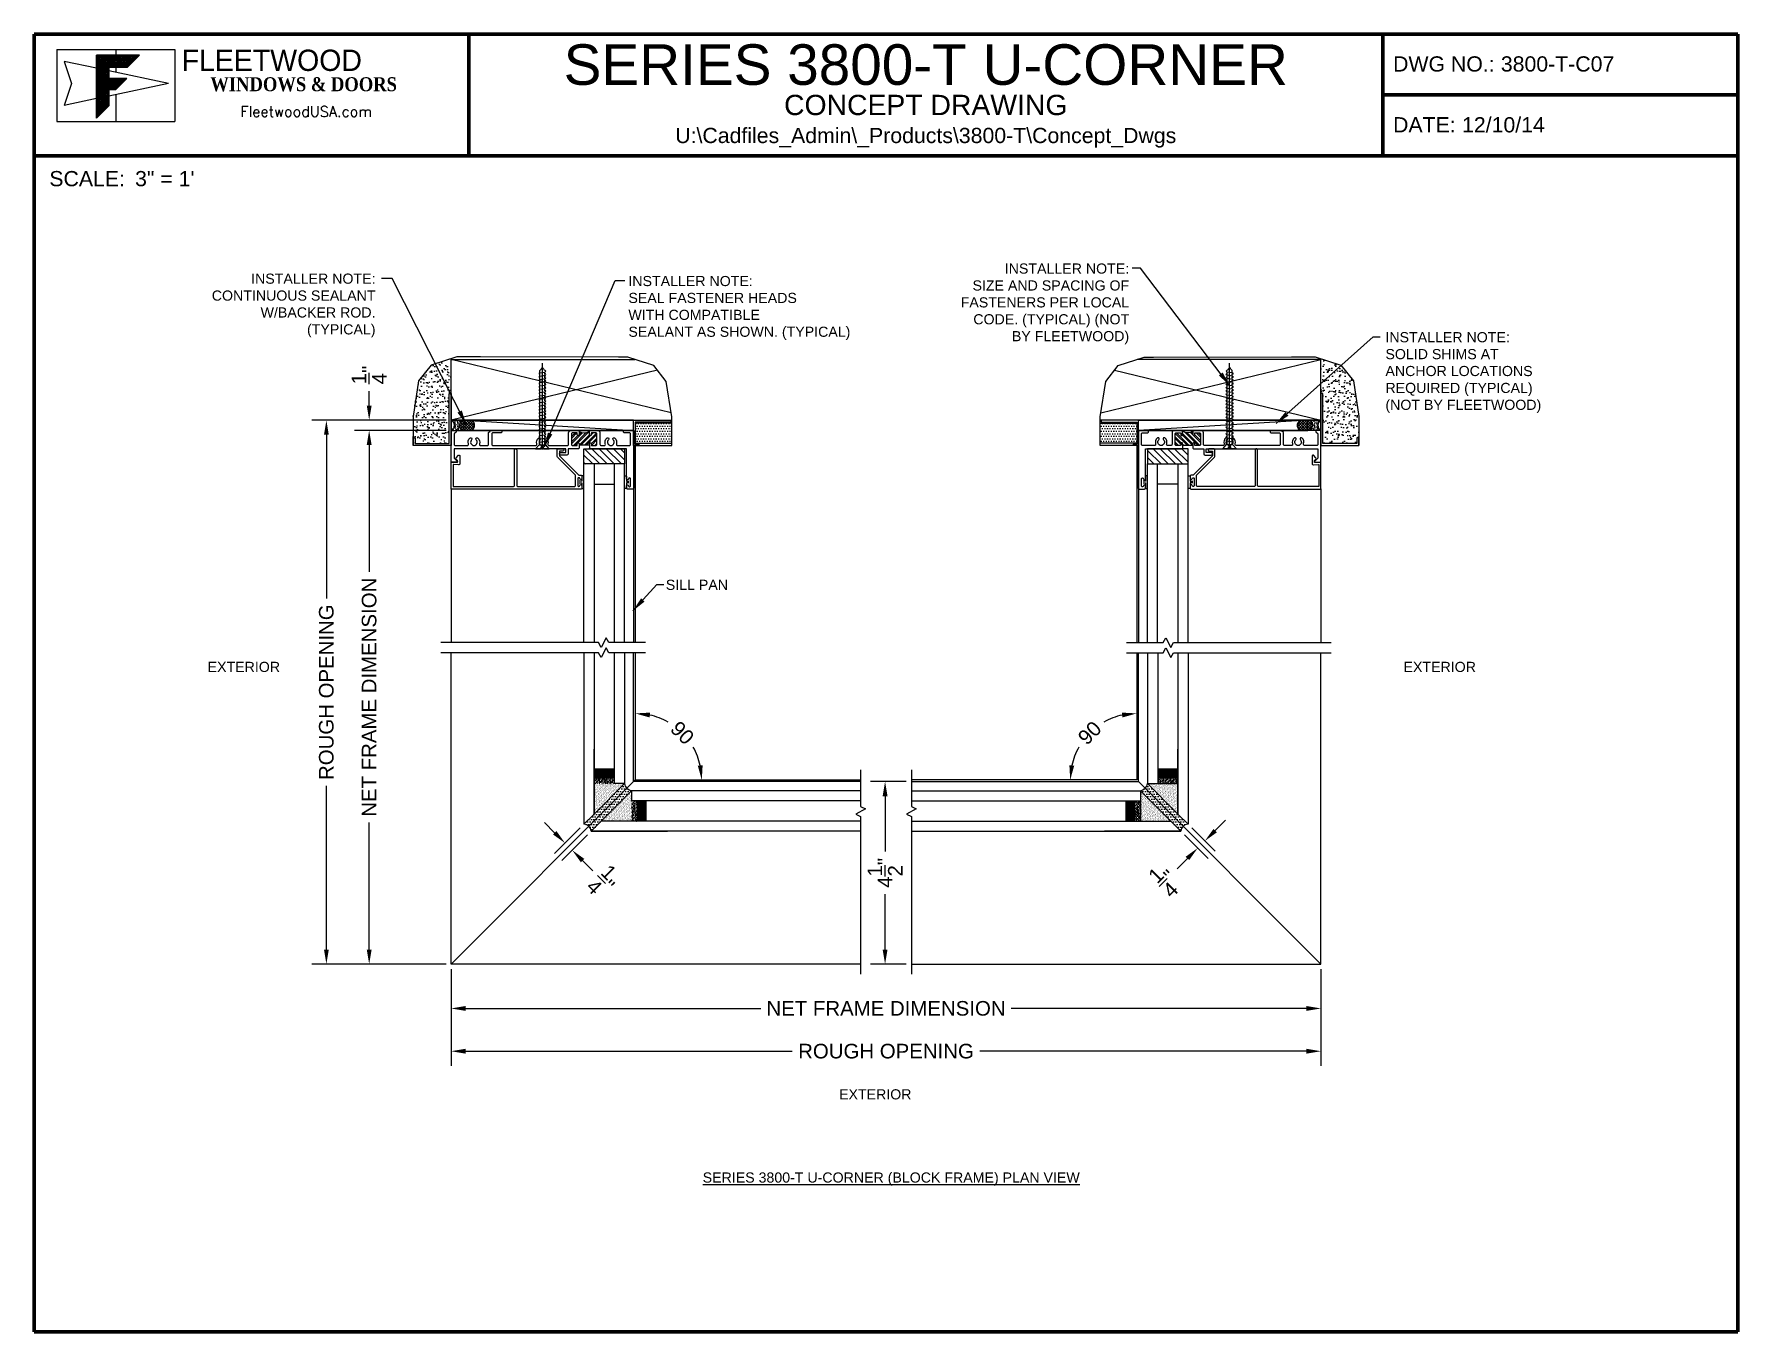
# Model space of a CAD drawing. Extents: x 9.5 to 51.5, y 29.9 to 61.9.
import ezdxf
from ezdxf.enums import TextEntityAlignment as Align

# ---------------------------------------------------------------- set-up
doc = ezdxf.new("R2010")
doc.units = 0
doc.header["$MEASUREMENT"] = 0
doc.layers.get('0').update_dxf_attribs({"linetype": 'CONTINUOUS'})
doc.layers.get('DEFPOINTS').update_dxf_attribs({"linetype": 'CONTINUOUS'})
for name, color, linetype in [('BREAK', 6, 'CONTINUOUS'), ('FASTENER', 7, 'CONTINUOUS'), ('FRAME', 1, 'CONTINUOUS'), ('GLASS', 5, 'CONTINUOUS'), ('INSTALLER NOTE', 7, 'CONTINUOUS'), ('SEAL', 7, 'CONTINUOUS'), ('SEALANT', 1, 'CONTINUOUS'), ('SETTING BLOCKS', 4, 'CONTINUOUS'), ('SHIM', 1, 'CONTINUOUS'), ('SILL-PAN', 7, 'CONTINUOUS'), ('WALL-CONDITION', 7, 'CONTINUOUS')]:
    doc.layers.add(name, color=color, linetype=linetype)
doc.styles.get("Standard").update_dxf_attribs({"font": 'arial.ttf'})
doc.dimstyles.new('QUARTER', dxfattribs={"dimscale": 2, "dimtxt": 0.18, "dimasz": 0.18, "dimexe": 0.18, "dimexo": 0.0625, "dimgap": 0.09, "dimtad": 0, "dimdec": 4, "dimzin": 0, "dimdsep": 46, "dimlunit": 4, "dimtxsty": 'Standard', "dimcen": 0.09, "dimadec": 0, "dimazin": 0, "dimtfac": 1, "dimtdec": 4, "dimtofl": 0, "dimtmove": 0, "dimatfit": 3, "dimfxl": 0, "dimtolj": 1, "dimtzin": 0, "dimarcsym": 0})
pattern_1 = [(307.5, (28.404232, 62.365538), (0.048170594, 0.001574834), [0, -0.038, 0, -0.0425, 0, -0.040625]), (277.5, (28.40423, 62.36554), (0.07055365, -0.04424442), [0, -0.0205, 0, -0.03425, 0, -0.013125]), (237.5, (28.404232, 62.396288), (0.00014148, -0.07785355), [0, -0.0125, 0, -0.045, 0, -0.05875]), (227.5, (28.40423, 62.39629), (0.02194189, -0.07515317), [0, -0.00625, 0, -0.0295, 0, -0.03375])]
pattern_2 = [(307.5, (20.404232, 62.365538), (0.048170594, 0.001574834), [0, -0.038, 0, -0.0425, 0, -0.040625]), (277.5, (20.40423, 62.36554), (0.07055365, -0.04424442), [0, -0.0205, 0, -0.03425, 0, -0.013125]), (237.5, (20.404232, 62.396288), (0.00014148, -0.07785355), [0, -0.0125, 0, -0.045, 0, -0.05875]), (227.5, (20.40423, 62.39629), (0.0219419, -0.07515317), [0, -0.00625, 0, -0.0295, 0, -0.03375])]
pattern_3 = [(307.5, (0, 0), (0.048170594, 0.001574834), [0, -0.038, 0, -0.0425, 0, -0.040625]), (277.5, (0, 0), (0.07055365, -0.04424442), [0, -0.0205, 0, -0.03425, 0, -0.013125]), (237.5, (5e-18, 0.03075), (0.000141476, -0.077853547), [0, -0.0125, 0, -0.045, 0, -0.05875]), (227.5, (5e-18, 0.03075), (0.02194189, -0.075153165), [0, -0.00625, 0, -0.0295, 0, -0.03375])]

# ---------------------------------------------------------------- blocks, each defined once
blk = doc.blocks.new('CONCEPT LTB')
h = blk.add_hatch()
h.set_pattern_fill('ANSI37', color=151, scale=0.06, style=0)
h.paths.add_polyline_path([(0.649, 7.87), (0.385, 7.87), (0.385, 7.481), (0.461, 7.557), (0.461, 7.659), (0.503, 7.659), (0.571, 7.727), (0.461, 7.727), (0.461, 7.797), (0.576, 7.797)])
at = {"lineweight": 60}
for p, q in [((0, 0), (0, 8)), ((0, 8), (10.5, 8)), ((2.679, 7.25), (2.679, 8)), ((8.312, 8), (8.312, 7.25)), ((10.5, 8), (10.5, 0)), ((8.312, 7.625), (10.5, 7.625)), ((8.312, 7.625), (10.5, 7.625)), ((0, 7.25), (10.5, 7.25)), ((10.5, 0), (0, 0))]:
    blk.add_line(p, q, dxfattribs=at)
at = {"color": 151}
for p, q in [((0.14, 7.904), (0.14, 7.462)), ((0.14, 7.904), (0.868, 7.904)), ((0.504, 7.904), (0.504, 7.87)), ((0.868, 7.904), (0.868, 7.462)), ((0.504, 7.797), (0.504, 7.764)), ((0.504, 7.627), (0.504, 7.462)), ((0.14, 7.462), (0.868, 7.462))]:
    blk.add_line(p, q, dxfattribs=at)
at = {"color": 1}
for p, q in [((0.185, 7.831), (0.23, 7.695)), ((0.385, 7.789), (0.185, 7.831)), ((0.828, 7.695), (0.461, 7.773)), ((0.23, 7.695), (0.185, 7.56)), ((0.828, 7.695), (0.461, 7.618)), ((0.385, 7.602), (0.185, 7.56))]:
    blk.add_line(p, q, dxfattribs=at)
at = {"color": 151}
blk.add_lwpolyline([(0.461, 7.557), (0.461, 7.659), (0.503, 7.659), (0.461, 7.659), (0.461, 7.557), (0.385, 7.481), (0.385, 7.87), (0.649, 7.87), (0.576, 7.797), (0.461, 7.797), (0.461, 7.727), (0.571, 7.727), (0.461, 7.727), (0.461, 7.797), (0.576, 7.797), (0.649, 7.87), (0.385, 7.87), (0.385, 7.481), (0.461, 7.557), (0.461, 7.659), (0.503, 7.659), (0.571, 7.727), (0.461, 7.727), (0.461, 7.797), (0.576, 7.797), (0.649, 7.87), (0.385, 7.87), (0.385, 7.481)], close=True, dxfattribs=at)
for s, p in [('DWG NO.:', (8.375, 7.769)), ('DATE:', (8.375, 7.394)), ('SCALE:', (0.094, 7.062))]:
    blk.add_text(s, height=0.0938).set_placement(p)
at = {"attachment_point": 1}
for s, insert, char_height, width in [('{\\fBankGothic Md BT|b0|i0|c0|p34;FLEETWOOD}', (0.909, 7.904), 0.13124, 7.00828), ('{\\fGaramond|b1|i0|c0|p18;WINDOWS & DOORS}', (1.086, 7.734), 0.08608, 1.33618), ('{\\Fromant.shx|c0;FleetwoodUSA.com}', (1.272, 7.555), 0.06519, 0.98742)]:
    blk.add_mtext(s, dxfattribs=dict(at, insert=insert, char_height=char_height, width=width))
for tag, height, p in [('PRODUCT', 0.25, (5.495, 7.812)), ('TYPE1', 0.125, (5.495, 7.563)), ('FILEPATH', 0.0938, (5.495, 7.375))]:
    blk.add_attdef(tag, text='', height=height).set_placement(p, align=Align.MIDDLE_CENTER)
for tag, p in [('DWG_NO.', (9.039, 7.769)), ('DATE', (8.8, 7.394)), ('SCALE', (0.586, 7.062))]:
    blk.add_attdef(tag, p, '', height=0.0938)
blk = doc.blocks.new('*D20')
at = {"color": 0, "lineweight": -2}
for p, q in [((19.757, 38.798), (19.757, 37.47)), ((41.199, 38.798), (41.199, 37.47)), ((20.117, 37.83), (27.39, 37.83)), ((40.839, 37.83), (33.566, 37.83))]:
    blk.add_line(p, q, dxfattribs=at)
at = {"color": 0}
for points in [[(20.117, 37.89), (20.117, 37.77), (19.757, 37.83)], [(40.839, 37.89), (40.839, 37.77), (41.199, 37.83)]]:
    blk.add_solid(points, dxfattribs=at)
at = {"layer": 'DEFPOINTS', "color": 0}
for p in [(19.757, 38.923), (41.199, 38.923), (19.757, 37.83)]:
    blk.add_point(p, dxfattribs=at)
at = {"color": 0, "insert": (30.478, 37.83), "char_height": 0.36, "attachment_point": 5}
blk.add_mtext('\\A1;NET FRAME DIMENSION', dxfattribs=at)
blk = doc.blocks.new('*D21')
at = {"color": 0, "lineweight": -2}
for p, q in [((19.757, 38.798), (19.757, 36.415)), ((41.199, 38.798), (41.199, 36.415)), ((20.117, 36.775), (28.168, 36.775)), ((40.839, 36.775), (32.788, 36.775))]:
    blk.add_line(p, q, dxfattribs=at)
at = {"color": 0}
for points in [[(20.117, 36.835), (20.117, 36.715), (19.757, 36.775)], [(40.839, 36.835), (40.839, 36.715), (41.199, 36.775)]]:
    blk.add_solid(points, dxfattribs=at)
at = {"layer": 'DEFPOINTS', "color": 0}
for p in [(19.757, 38.923), (41.199, 38.923), (19.757, 36.775)]:
    blk.add_point(p, dxfattribs=at)
at = {"color": 0, "insert": (30.478, 36.775), "char_height": 0.36, "attachment_point": 5}
blk.add_mtext('\\A1;ROUGH OPENING', dxfattribs=at)
blk = doc.blocks.new('*D22')
at = {"color": 0, "lineweight": -2}
for p, q in [((38.593, 42.215), (38.848, 42.469)), ((37.837, 42.109), (38.416, 41.529)), ((38.013, 42.285), (38.593, 41.706)), ((37.907, 41.529), (37.653, 41.274))]:
    blk.add_line(p, q, dxfattribs=at)
at = {"color": 0}
for points in [[(38.551, 42.257), (38.635, 42.172), (38.338, 41.96)], [(37.865, 41.571), (37.95, 41.487), (38.162, 41.784)]]:
    blk.add_solid(points, dxfattribs=at)
at = {"layer": 'DEFPOINTS', "color": 0}
for p in [(37.748, 42.197), (37.925, 42.374), (38.162, 41.784)]:
    blk.add_point(p, dxfattribs=at)
at = {"color": 0, "insert": (37.374, 40.996), "char_height": 0.36, "attachment_point": 5, "rotation": 45}
blk.add_mtext('\\A1;{\\H1.000000x;\\S1/4;}"', dxfattribs=at)
blk = doc.blocks.new('*D23')
at = {"color": 0, "lineweight": -2}
for start, end in [(102.5973, 119.5442), (150.4558, 167.4027)]:
    blk.add_arc((36.659, 43.463), 1.641, start, end, dxfattribs=at)
at = {"color": 0}
for points in [[(36.294, 45.124), (36.307, 45.005), (36.659, 45.104)], [(35.117, 43.815), (34.998, 43.828), (35.018, 43.463)]]:
    blk.add_solid(points, dxfattribs=at)
at = {"layer": 'DEFPOINTS', "color": 0}
for p in [(36.659, 46.6), (35.838, 44.884), (31.103, 43.463), (36.659, 43.463), (36.659, 43.463)]:
    blk.add_point(p, dxfattribs=at)
at = {"color": 0, "insert": (35.499, 44.623), "char_height": 0.36, "attachment_point": 5, "rotation": 45}
blk.add_mtext('\\A1;90', dxfattribs=at)
blk = doc.blocks.new('*D24')
at = {"color": 0, "lineweight": -2}
for p, q in [((22.31, 42.163), (22.056, 42.417)), ((22.942, 42.285), (22.31, 41.654)), ((23.119, 42.109), (22.487, 41.477)), ((22.996, 41.477), (23.251, 41.222))]:
    blk.add_line(p, q, dxfattribs=at)
at = {"color": 0}
for points in [[(22.353, 42.205), (22.268, 42.121), (22.565, 41.908)], [(23.039, 41.519), (22.954, 41.435), (22.742, 41.732)]]:
    blk.add_solid(points, dxfattribs=at)
at = {"layer": 'DEFPOINTS', "color": 0}
for p in [(23.03, 42.374), (23.207, 42.197), (22.742, 41.732)]:
    blk.add_point(p, dxfattribs=at)
at = {"color": 0, "insert": (23.53, 40.944), "char_height": 0.36, "attachment_point": 5, "rotation": 315}
blk.add_mtext('\\A1;{\\H1.000000x;\\S1/4;}"', dxfattribs=at)
blk = doc.blocks.new('*D25')
at = {"color": 0, "lineweight": -2}
for p, q in [((19.632, 52.083), (17.378, 52.083)), ((17.738, 51.723), (17.738, 48.591)), ((17.738, 39.283), (17.738, 42.415)), ((19.632, 38.923), (17.378, 38.923))]:
    blk.add_line(p, q, dxfattribs=at)
at = {"color": 0}
for points in [[(17.678, 51.723), (17.798, 51.723), (17.738, 52.083)], [(17.678, 39.283), (17.798, 39.283), (17.738, 38.923)]]:
    blk.add_solid(points, dxfattribs=at)
at = {"layer": 'DEFPOINTS', "color": 0}
for p in [(19.757, 52.083), (17.738, 38.923), (19.757, 38.923)]:
    blk.add_point(p, dxfattribs=at)
at = {"color": 0, "insert": (17.738, 45.503), "char_height": 0.36, "attachment_point": 5, "rotation": 90}
blk.add_mtext('\\A1;NET FRAME DIMENSION', dxfattribs=at)
blk = doc.blocks.new('*D26')
at = {"color": 0, "lineweight": -2}
for p, q in [((19.632, 52.333), (16.323, 52.333)), ((16.683, 51.973), (16.683, 47.938)), ((16.683, 39.283), (16.683, 43.318)), ((19.632, 38.923), (16.323, 38.923))]:
    blk.add_line(p, q, dxfattribs=at)
at = {"color": 0}
for points in [[(16.623, 51.973), (16.743, 51.973), (16.683, 52.333)], [(16.623, 39.283), (16.743, 39.283), (16.683, 38.923)]]:
    blk.add_solid(points, dxfattribs=at)
at = {"layer": 'DEFPOINTS', "color": 0}
for p in [(19.757, 52.333), (16.683, 38.923), (19.757, 38.923)]:
    blk.add_point(p, dxfattribs=at)
at = {"color": 0, "insert": (16.683, 45.628), "char_height": 0.36, "attachment_point": 5, "rotation": 90}
blk.add_mtext('\\A1;ROUGH OPENING', dxfattribs=at)
blk = doc.blocks.new('3805 BLOCK FRAME')
h = blk.add_hatch()
h.set_pattern_fill('ANSI32', color=256, scale=0.25, style=0)
h.set_pattern_definition([(45, (-4.16348, -5.189), (-0.0662913, 0.0662913), []), (45, (-4.11928, -5.189), (-0.0662913, 0.0662913), [])])
h.paths.add_polyline_path([(-0.819, 1.361, 0.414214), (-0.85, 1.392), (-0.946, 1.392, 0.414214), (-0.956, 1.382), (-0.956, 1.351, -0.414214), (-0.98, 1.326, -0.414214), (-1.005, 1.351), (-1.005, 1.423, -0.235384), (-1.256, 1.423), (-1.256, 1.351, -0.414214), (-1.282, 1.326, -0.414214), (-1.306, 1.351), (-1.306, 1.382, 0.414214), (-1.316, 1.392), (-1.413, 1.392, 0.414214), (-1.444, 1.361), (-1.444, 1.111, 0.414214), (-1.413, 1.08), (-1.316, 1.08, 0.414214), (-1.306, 1.09), (-1.306, 1.121, -0.414214), (-1.282, 1.146, -0.414214), (-1.256, 1.121), (-1.256, 1.09), (-1.005, 1.09), (-1.005, 1.121, -0.414214), (-0.98, 1.146, -0.414214), (-0.956, 1.121), (-0.956, 1.09, 0.414214), (-0.946, 1.08), (-0.85, 1.08, 0.414214), (-0.819, 1.111)])
for q in [(-1.256, 1.09), (-1.005, 1.015)]:
    blk.add_line((-1.005, 1.09), q)
blk.add_lwpolyline([(-3.452, 1.454), (-3.193, 1.454, -0.414214), (-3.162, 1.423, -0.414214), (-3.193, 1.392), (-3.381, 1.392, 0.414214), (-3.412, 1.361), (-3.412, 1.111, 0.414214), (-3.381, 1.08), (-2.329, 1.08, 0.5024), (-2.299, 1.12, -0.280293), (-2.262, 1.264, -0.498955), (-2.213, 1.256, -0.334263), (-2.219, 1.219, 2.470836), (-2.106, 1.219, -0.334263), (-2.112, 1.256, -0.498955), (-2.063, 1.264, -0.280293), (-2.026, 1.12, 0.5024), (-1.996, 1.08), (-1.549, 1.08, 0.414214), (-1.518, 1.111), (-1.518, 1.392, -0.414214), (-1.456, 1.454), (-1.287, 1.454, -0.414214), (-1.256, 1.423), (-1.256, 1.351, -0.414214), (-1.282, 1.326, -0.414214), (-1.306, 1.351), (-1.306, 1.382, 0.414214), (-1.316, 1.392), (-1.413, 1.392, 0.414214), (-1.444, 1.361), (-1.444, 1.111, 0.414214), (-1.413, 1.08), (-1.316, 1.08, 0.414214), (-1.306, 1.09), (-1.306, 1.121, -0.414214), (-1.282, 1.146, -0.414214), (-1.256, 1.121), (-1.256, 1.09), (-1.256, 1.015), (-1.271, 1), (-1.524, 1), (-1.524, 0.875, -0.414214), (-1.556, 0.844), (-1.711, 0.844, -0.414214), (-1.742, 0.875, -0.414214), (-1.711, 0.906), (-1.586, 0.906), (-1.586, 1), (-4.338, 1), (-4.338, 0.776, 0.198912), (-4.335, 0.769), (-4.255, 0.69, -0.668179), (-4.263, 0.673), (-4.403, 0.673, -0.414214), (-4.412, 0.683), (-4.412, 1.444, -0.414214), (-4.403, 1.454), (-4.319, 1.454, -0.414214), (-4.287, 1.423, -0.358249), (-4.312, 1.393, 0.358249), (-4.338, 1.362), (-4.338, 1.111, 0.414214), (-4.306, 1.08), (-4.017, 1.08, 0.5024), (-3.987, 1.12, -0.280293), (-3.95, 1.264, -0.498955), (-3.901, 1.256), (-3.901, 1.256, -0.334263), (-3.907, 1.219, 2.470836), (-3.794, 1.219, -0.334263), (-3.8, 1.256), (-3.8, 1.256, -0.498955), (-3.751, 1.264, -0.280293), (-3.714, 1.12, 0.5024), (-3.684, 1.08), (-3.518, 1.08, 0.414214), (-3.487, 1.111), (-3.487, 1.399), (-3.452, 1.434)], format="xyb", close=True)
blk.add_lwpolyline([(-1.005, 1.09), (-1.005, 1.121, -0.414214), (-0.98, 1.146, -0.414214), (-0.956, 1.121), (-0.956, 1.09, 0.414214), (-0.946, 1.08), (-0.85, 1.08, 0.414214), (-0.819, 1.111), (-0.819, 1.361, 0.414214), (-0.85, 1.392), (-0.946, 1.392, 0.414214), (-0.956, 1.382), (-0.956, 1.351, -0.414214), (-0.98, 1.326), (-0.98, 1.326, -0.414214), (-1.005, 1.351), (-1.005, 1.423, -0.414214), (-0.975, 1.454), (-0.806, 1.454, -0.414214), (-0.744, 1.392), (-0.744, 1.111, 0.414214), (-0.712, 1.08), (-0.641, 1.08, 0.5024), (-0.611, 1.12, -0.280293), (-0.574, 1.264, -0.498955), (-0.525, 1.256), (-0.525, 1.256, -0.334263), (-0.531, 1.219, 2.470836), (-0.418, 1.219, -0.334263), (-0.424, 1.256, -0.498955), (-0.375, 1.264, -0.280293), (-0.338, 1.12, 0.5024), (-0.308, 1.08), (-0.018, 1.08, 0.414214), (0.013, 1.111), (0.013, 1.361, 0.414214), (-0.018, 1.392), (-0.131, 1.392, -0.414214), (-0.162, 1.423, -0.414214), (-0.131, 1.454), (0.088, 1.454), (0.088, 0.031, -0.414214), (0.056, 0), (-0.056, 0, -0.414214), (-0.087, 0.031), (-0.087, 0.083, -0.414214), (-0.062, 0.107), (-0.062, 0.107, -0.399638), (-0.038, 0.084, 0.399638), (-0.013, 0.06), (-0.013, 0.06, 0.414214), (0.013, 0.085), (0.013, 0.255, 0.414214), (-0.013, 0.28), (-0.013, 0.28, 0.399638), (-0.038, 0.256, -0.399638), (-0.062, 0.232, -0.414214), (-0.087, 0.257), (-0.087, 0.309), (-0.087, 1), (-0.99, 1), (-1.005, 1.015)], format="xyb")
blk.add_arc((-1.131, 1.675), 0.281, 243.5092, 296.4908)
blk = doc.blocks.new('3801 1 INCH GLASS STOP')
blk.add_lwpolyline([(2.741, 0.327, -0.414214), (2.769, 0.299, -0.414214), (2.741, 0.271), (2.669, 0.271, 0.414214), (2.659, 0.261), (2.659, 0.167, 0.198912), (2.668, 0.145), (3.128, -0.315, 0.198912), (3.15, -0.324), (3.183, -0.324, -0.414214), (3.214, -0.355), (3.214, -0.408, -0.414214), (3.189, -0.433, -0.399638), (3.164, -0.41, 0.400364), (3.139, -0.386, 0.414214), (3.114, -0.411), (3.114, -0.581, 0.414214), (3.139, -0.606), (3.139, -0.606, 0.399638), (3.164, -0.582, -0.399638), (3.189, -0.558, -0.414214), (3.214, -0.583), (3.214, -0.637, -0.414214), (3.183, -0.668), (-0.001, -0.668, -0.414214), (-0.011, -0.658), (-0.011, -0.01, -0.440011), (0, 0), (0.149, -0.013), (0.149, 0.04), (0.115, 0.074, -0.395486), (0.114, 0.102), (0.17, 0.165, -0.691708), (0.205, 0.152), (0.205, -0.04, -0.440011), (0.171, -0.071), (0.05, -0.061, 0.440011), (0.039, -0.071), (0.039, -0.593, 0.414214), (0.049, -0.603), (1.52, -0.603, 0.414214), (1.551, -0.572), (1.551, 0.299, -0.414214), (1.579, 0.327, -0.414214), (1.607, 0.299), (1.607, -0.572, 0.414214), (1.638, -0.603), (3.027, -0.603, 0.414214), (3.058, -0.572), (3.058, -0.337, 0.198912), (3.049, -0.315), (2.612, 0.122, -0.198912), (2.603, 0.144), (2.603, 0.296, -0.414214), (2.634, 0.327)], format="xyb", close=True)
blk = doc.blocks.new('*U28')
h = blk.add_hatch()
h.set_pattern_fill('AR-SAND', color=256, scale=0.1, angle=180, style=0)
h.set_pattern_definition([(217.5, (0, 0.25), (0.0063, -0.192682), [0, -0.152, 0, -0.17, 0, -0.1625]), (187.5, (0, 0.25), (-0.176978, -0.282215), [0, -0.082, 0, -0.137, 0, -0.0525]), (147.5, (0.123, 0.25), (-0.311414, -0.000566), [0, -0.05, 0, -0.18, 0, -0.235]), (137.5, (0.123, 0.25), (-0.300613, -0.087768), [0, -0.025, 0, -0.118, 0, -0.135])])
h.paths.add_polyline_path([(-0.938, 0.341), (-0.938, -0.188), (-0.888, -0.188), (-0.888, -0.325), (-0.05, -0.325), (-0.05, 0.908), (0, 0.908), (0, 1.768), (-0.494, 1.61), (-0.805, 1.217)])
h = blk.add_hatch()
h.set_pattern_fill('DOTS', color=256, style=0)
h.set_pattern_definition([(0, (2.25, 0), (0.03125, 0.0625), [0, -0.0625])])
h.paths.add_polyline_path([(4.54, -0.315), (5.437, -0.315), (5.437, 0.18), (4.54, 0.18)])
at = {"layer": 'SHIM'}
h = blk.add_hatch(dxfattribs=at)
h.set_pattern_fill('AR-SAND', color=256, scale=0.03, angle=90, style=0)
h.set_pattern_definition([(127.5, (0.01, 0), (-0.057805, -0.00189), [0, -0.0456, 0, -0.051, 0, -0.04875]), (97.5, (0.01, 0), (-0.084664, 0.053093), [0, -0.0246, 0, -0.0411, 0, -0.01575]), (57.5, (0.01, -0.0369), (-0.00017, 0.093424), [0, -0.015, 0, -0.054, 0, -0.0705]), (47.5, (0.01, -0.0369), (-0.02633, 0.090184), [0, -0.0075, 0, -0.0354, 0, -0.0405])])
edge = h.paths.add_edge_path()
edge.add_arc((0.371, 0.125), 0.157, 127.2371, 232.7629, ccw=False)
edge.add_line((0.276, 0.25), (0.01, 0.25))
edge.add_arc((-0.085, 0.125), 0.157, -52.7629, 52.7629, ccw=False)
edge.add_line((0.01, 0), (0.276, 0))
h = blk.add_hatch(dxfattribs=at)
h.set_pattern_fill('ANSI37', color=256, scale=0.375, angle=180, style=0)
h.set_pattern_definition([(225, (0.01, 0), (0.0331456, -0.0331456), []), (315, (0.01, 0), (0.0331456, 0.0331456), [])])
edge = h.paths.add_edge_path()
edge.add_line((0.276, 0), (0.518, 0))
edge.add_arc((0.423, 0.125), 0.157, 307.2371, 412.7629)
edge.add_line((0.518, 0.25), (0.276, 0.25))
edge.add_arc((0.371, 0.125), 0.157, 127.2371, 232.7629)
for p, q in [((0, -0.375), (0, 1.768)), ((0, 1.75), (4.526, 1.75)), ((5.422, 0.434), (0, 1.75)), ((5.088, 1.482), (0, 0.25)), ((0, 0.25), (5.437, 0.25)), ((4.5, -0.375), (4.5, 0.25)), ((4.5, -0.375), (5.437, -0.375))]:
    blk.add_line(p, q)
for points in [[(5.437, -0.375), (5.437, 0.331), (5.305, 1.208), (4.994, 1.601), (4.356, 1.804), (4.125, 1.804), (0.722, 1.814), (0.144, 1.814), (-0.494, 1.61), (-0.805, 1.217), (-0.938, 0.341), (-0.938, -0.375)], [(5.418, 0.25), (5.418, 0.2), (4.54, 0.2), (4.54, -0.315), (4.54, -0.337), (4.625, -0.337), (4.625, -0.375)], [(4.54, -0.315), (5.437, -0.315), (5.437, 0.18), (4.54, 0.18), (4.54, -0.315)]]:
    blk.add_lwpolyline(points)
blk.add_lwpolyline([(-0.05, -0.325), (-0.05, 0.908), (0, 0.908), (0, -0.375), (-0.938, -0.375), (-0.938, -0.188), (-0.888, -0.188), (-0.888, -0.325)], close=True)
for points in [[(0.276, 0, -0.496001), (0.276, 0.25), (0.01, 0.25, -0.496001), (0.01, 0)], [(0.276, 0), (0.518, 0, 0.496001), (0.518, 0.25), (0.276, 0.25, 0.496001)]]:
    blk.add_lwpolyline(points, format="xyb", close=True, dxfattribs=at)
blk.add_lwpolyline([(4.5, 0), (4.5, 0.25), (0.322, 0.25), (4.5, 0), (0.322, 0), (0.322, 0.25)], dxfattribs=at)
blk = doc.blocks.new('Flat_HD_#8x2p00')
for p, q in [((-0.027, 0.043), (-0.166, 0.043)), ((-0.166, 0.043), (-0.082, -0.057)), ((-0.027, 0.043), (-0.027, -0.002)), ((0, 0.06), (0, -2.063)), ((0.166, 0.043), (0.027, 0.043)), ((0.027, 0.043), (0.027, -0.002)), ((0.166, 0.043), (0.082, -0.057)), ((0.082, -0.057), (-0.082, -0.057)), ((0.027, -0.002), (-0.027, -0.002)), ((0.061, -1.831), (-0.061, -1.849))]:
    blk.add_line(p, q)
at = {"linetype": 'Continuous'}
for p, q in [((-0.044, -0.057), (-0.065, -0.06)), ((0.065, -0.122), (-0.065, -0.141)), ((0.065, -0.204), (-0.065, -0.222)), ((0.065, -0.285), (-0.065, -0.304)), ((0.065, -0.366), (-0.065, -0.385)), ((-0.061, -0.057), (-0.061, -0.059)), ((-0.061, -0.08), (-0.061, -0.141)), ((-0.061, -0.162), (-0.061, -0.222)), ((-0.061, -0.243), (-0.061, -0.303)), ((-0.061, -0.324), (-0.061, -0.385)), ((-0.061, -0.406), (-0.061, -0.466)), ((0.061, -0.057), (0.061, -0.102)), ((0.061, -0.123), (0.061, -0.183)), ((0.061, -0.204), (0.061, -0.264)), ((0.061, -0.286), (0.061, -0.346)), ((0.061, -0.367), (0.061, -0.427)), ((0.065, -0.448), (-0.065, -0.466)), ((0.065, -0.529), (-0.065, -0.548)), ((0.065, -0.61), (-0.065, -0.629)), ((0.065, -0.692), (-0.065, -0.71)), ((0.065, -0.773), (-0.065, -0.792)), ((-0.061, -0.487), (-0.061, -0.547)), ((-0.061, -0.569), (-0.061, -0.629)), ((-0.061, -0.65), (-0.061, -0.71)), ((-0.061, -0.731), (-0.061, -0.791)), ((-0.061, -0.813), (-0.061, -0.873)), ((0.061, -0.448), (0.061, -0.508)), ((0.061, -0.53), (0.061, -0.59)), ((0.061, -0.611), (0.061, -0.671)), ((0.061, -0.692), (0.061, -0.752)), ((0.061, -0.774), (0.061, -0.834)), ((0.065, -0.854), (-0.065, -0.873)), ((0.065, -0.936), (-0.065, -0.954)), ((0.065, -1.017), (-0.065, -1.036)), ((0.065, -1.098), (-0.065, -1.117)), ((0.065, -1.18), (-0.065, -1.199)), ((-0.061, -0.894), (-0.061, -0.954)), ((-0.061, -0.975), (-0.061, -1.036)), ((-0.061, -1.057), (-0.061, -1.117)), ((-0.061, -1.138), (-0.061, -1.198)), ((-0.061, -1.219), (-0.061, -1.28)), ((0.061, -0.855), (0.061, -0.915)), ((0.061, -0.936), (0.061, -0.996)), ((0.061, -1.018), (0.061, -1.078)), ((0.061, -1.099), (0.061, -1.159)), ((0.061, -1.18), (0.061, -1.24)), ((0.065, -1.261), (-0.065, -1.28)), ((0.065, -1.342), (-0.065, -1.361)), ((0.065, -1.424), (-0.065, -1.443)), ((0.065, -1.505), (-0.065, -1.524)), ((0.065, -1.587), (-0.065, -1.605)), ((0.065, -1.668), (-0.065, -1.687)), ((-0.061, -1.301), (-0.061, -1.361)), ((-0.061, -1.382), (-0.061, -1.442)), ((-0.061, -1.463), (-0.061, -1.524)), ((-0.061, -1.545), (-0.061, -1.605)), ((-0.061, -1.626), (-0.061, -1.686)), ((0.061, -1.262), (0.061, -1.322)), ((0.061, -1.343), (0.061, -1.403)), ((0.061, -1.424), (0.061, -1.484)), ((0.061, -1.506), (0.061, -1.566)), ((0.061, -1.587), (0.061, -1.647)), ((0.061, -1.669), (0.061, -1.728)), ((0.065, -1.749), (-0.065, -1.768)), ((-0.061, -1.707), (-0.061, -1.768)), ((-0.061, -1.789), (-0.061, -1.849)), ((-0.006, -1.957), (0.006, -1.957)), ((0.061, -1.75), (0.061, -1.81)), ((0.061, -1.831), (0.061, -1.889))]:
    blk.add_line(p, q, dxfattribs=at)
for centre, radius, start, end in [((-0.061, -0.08), 0.0211, 90, 270), ((-0.061, -0.08), 0.0211, 90, 270), ((-0.061, -0.162), 0.0211, 90, 270), ((-0.061, -0.162), 0.0211, 90, 270), ((-0.061, -0.243), 0.0211, 90, 270), ((-0.061, -0.324), 0.0211, 90, 270), ((-0.061, -0.324), 0.0211, 90, 270), ((-0.061, -0.406), 0.0211, 90, 270), ((0.061, -0.102), 0.0211, 270, 90), ((0.061, -0.183), 0.0211, 270, 90), ((0.061, -0.264), 0.0211, 270, 90), ((0.061, -0.346), 0.0211, 270, 90), ((0.061, -0.427), 0.0211, 270, 90), ((-0.061, -0.487), 0.0211, 90, 270), ((-0.061, -0.569), 0.0211, 90, 270), ((-0.061, -0.569), 0.0211, 90, 270), ((-0.061, -0.65), 0.0211, 90, 270), ((-0.061, -0.65), 0.0211, 90, 270), ((-0.061, -0.731), 0.0211, 90, 270), ((-0.061, -0.813), 0.0211, 90, 270), ((-0.061, -0.813), 0.0211, 90, 270), ((0.061, -0.508), 0.0211, 270, 90), ((0.061, -0.59), 0.0211, 270, 90), ((0.061, -0.671), 0.0211, 270, 90), ((0.061, -0.752), 0.0211, 270, 90), ((0.061, -0.834), 0.0211, 270, 90), ((-0.061, -0.894), 0.0211, 90, 270), ((-0.061, -0.975), 0.0211, 90, 270), ((-0.061, -0.975), 0.0211, 90, 270), ((-0.061, -1.057), 0.0211, 90, 270), ((-0.061, -1.138), 0.0211, 90, 270), ((-0.061, -1.138), 0.0211, 90, 270), ((-0.061, -1.219), 0.0211, 90, 270), ((0.061, -0.915), 0.0211, 270, 90), ((0.061, -0.996), 0.0211, 270, 90), ((0.061, -1.078), 0.0211, 270, 90), ((0.061, -1.159), 0.0211, 270, 90), ((0.061, -1.24), 0.0211, 270, 90), ((-0.061, -1.301), 0.0211, 90, 270), ((-0.061, -1.301), 0.0211, 90, 270), ((-0.061, -1.382), 0.0211, 90, 270), ((-0.061, -1.463), 0.0211, 90, 270), ((-0.061, -1.463), 0.0211, 90, 270), ((-0.061, -1.545), 0.0211, 90, 270), ((-0.061, -1.626), 0.0211, 90, 270), ((-0.061, -1.626), 0.0211, 90, 270), ((0.061, -1.322), 0.0211, 270, 90), ((0.061, -1.403), 0.0211, 270, 90), ((0.061, -1.484), 0.0211, 270, 90), ((0.061, -1.566), 0.0211, 270, 90), ((0.061, -1.647), 0.0211, 270, 90), ((-0.061, -1.707), 0.0211, 90, 270), ((-0.061, -1.789), 0.0211, 90, 270), ((-0.061, -1.789), 0.0211, 90, 270), ((-0.061, -1.87), 0.0211, 90, 276.2091), ((-0.137, -1.996), 0.131, 20.7051, 53.331), ((-0.006, -1.948), 0.00861, 191.7651, 270), ((0.006, -1.948), 0.00861, 270, 348.2349), ((0.137, -1.996), 0.131, 125.4362, 159.2949), ((0.061, -1.728), 0.0211, 270, 90), ((0.061, -1.81), 0.0211, 270, 90)]:
    blk.add_arc(centre, radius, start, end, dxfattribs=at)
blk = doc.blocks.new('*D29')
at = {"color": 0, "lineweight": -2}
for p, q in [((17.738, 52.693), (17.738, 53.053)), ((19.632, 52.333), (17.378, 52.333)), ((19.632, 52.083), (17.378, 52.083)), ((17.738, 51.723), (17.738, 51.363))]:
    blk.add_line(p, q, dxfattribs=at)
at = {"color": 0}
for points in [[(17.678, 52.693), (17.798, 52.693), (17.738, 52.333)], [(17.678, 51.723), (17.798, 51.723), (17.738, 52.083)]]:
    blk.add_solid(points, dxfattribs=at)
at = {"layer": 'DEFPOINTS', "color": 0}
for p in [(17.738, 52.333), (19.757, 52.333), (19.757, 52.083)]:
    blk.add_point(p, dxfattribs=at)
at = {"color": 0, "insert": (17.738, 53.447), "char_height": 0.36, "attachment_point": 5, "rotation": 90}
blk.add_mtext('\\A1;{\\H1.000000x;\\S1/4;}"', dxfattribs=at)
blk = doc.blocks.new('*D30')
at = {"color": 0, "lineweight": -2}
for p, q in [((30.978, 43.423), (30.095, 43.423)), ((30.455, 43.063), (30.455, 41.699)), ((30.455, 39.283), (30.455, 40.648)), ((30.978, 38.923), (30.095, 38.923))]:
    blk.add_line(p, q, dxfattribs=at)
at = {"color": 0}
for points in [[(30.395, 43.063), (30.515, 43.063), (30.455, 43.423)], [(30.395, 39.283), (30.515, 39.283), (30.455, 38.923)]]:
    blk.add_solid(points, dxfattribs=at)
at = {"layer": 'DEFPOINTS', "color": 0}
for p in [(30.455, 43.423), (31.103, 43.423), (31.103, 38.923)]:
    blk.add_point(p, dxfattribs=at)
at = {"color": 0, "insert": (30.455, 41.173), "char_height": 0.36, "attachment_point": 5, "rotation": 90}
blk.add_mtext('\\A1;4{\\H1.000000x;\\S1/2;}"', dxfattribs=at)
blk = doc.blocks.new('*D31')
at = {"color": 0, "lineweight": -2}
for start, end in [(60.4558, 77.4027), (12.5973, 29.5442)]:
    blk.add_arc((24.297, 43.463), 1.641, start, end, dxfattribs=at)
at = {"color": 0}
for points in [[(24.648, 45.005), (24.661, 45.124), (24.297, 45.104)], [(25.958, 43.828), (25.838, 43.815), (25.937, 43.463)]]:
    blk.add_solid(points, dxfattribs=at)
at = {"layer": 'DEFPOINTS', "color": 0}
for p in [(24.297, 46.6), (25.718, 44.284), (24.297, 43.463), (24.297, 43.463), (29.853, 43.463)]:
    blk.add_point(p, dxfattribs=at)
at = {"color": 0, "insert": (25.457, 44.623), "char_height": 0.36, "attachment_point": 5, "rotation": 315}
blk.add_mtext('\\A1;90 ', dxfattribs=at)

msp = doc.modelspace()

# ---------------------------------------------------------------- hatches: boundary and pattern name
h = msp.add_hatch()
h.set_pattern_fill('AR-SAND', color=256, scale=0.025, angle=-90, style=0)
h.set_pattern_definition(pattern_2)
h.paths.add_polyline_path([(23.28041, 43.37378), (23.28041, 43.49878), (23.78041, 43.49878), (23.78041, 43.37378)])
h = msp.add_hatch()
h.set_pattern_fill('AR-SAND', color=256, scale=0.025, angle=-90, style=0)
h.set_pattern_definition(pattern_3)
h.paths.add_polyline_path([(24.03041, 43.37378), (23.28041, 43.37378), (23.28041, 42.62378)])
h = msp.add_hatch()
h.set_pattern_fill('AR-SAND', color=256, scale=0.025, angle=-90, style=0)
h.set_pattern_definition(pattern_3)
h.paths.add_polyline_path([(37.67497, 43.37378), (36.92497, 43.37378), (37.67497, 42.62378)])
h = msp.add_hatch()
h.set_pattern_fill('AR-SAND', color=256, scale=0.025, angle=-90, style=0)
h.set_pattern_definition(pattern_1)
h.paths.add_polyline_path([(37.67497, 43.37378), (37.67497, 43.49878), (37.17497, 43.49878), (37.17497, 43.37378)])
h = msp.add_hatch()
h.set_pattern_fill('AR-SAND', color=256, scale=0.025, angle=-90, style=0)
h.set_pattern_definition(pattern_3)
h.paths.add_polyline_path([(24.20719, 43.19701), (23.45719, 42.44701), (24.20719, 42.44701)])
h = msp.add_hatch()
h.set_pattern_fill('AR-SAND', color=256, scale=0.025, angle=-90, style=0)
h.set_pattern_definition(pattern_2)
h.paths.add_polyline_path([(24.20719, 42.94701), (24.33219, 42.94701), (24.33219, 42.44701), (24.20719, 42.44701)])
h = msp.add_hatch()
h.set_pattern_fill('AR-SAND', color=256, scale=0.025, angle=-90, style=0)
h.set_pattern_definition(pattern_1)
h.paths.add_polyline_path([(36.7482, 42.94701), (36.6232, 42.94701), (36.6232, 42.44701), (36.7482, 42.44701)])
h = msp.add_hatch()
h.set_pattern_fill('AR-SAND', color=256, scale=0.025, angle=-90, style=0)
h.set_pattern_definition(pattern_3)
h.paths.add_polyline_path([(36.7482, 43.19701), (36.7482, 42.44701), (37.4982, 42.44701)])
at = {"layer": 'SEALANT'}
h = msp.add_hatch(dxfattribs=at)
h.set_pattern_fill('DOTS', color=256, style=0)
h.set_pattern_definition([(360, (20.40423, 62.36554), (0.03125, 0.0625), [0, -0.0625])])
edge = h.paths.add_edge_path()
edge.add_line((23.03041, 42.37378), (24.03041, 43.37378))
edge.add_arc((24.27364, 43.44024), 0.25214, 195.28092, 225)
edge.add_line((24.09535, 43.26194), (23.15541, 42.32201))
edge.add_arc((23.03041, 42.19701), 0.17678, 45, 90)
edge = h.paths.add_edge_path()
edge.add_line((24.20719, 43.19701), (23.20719, 42.19701))
edge.add_arc((23.03041, 42.19701), 0.17678, 360, 405)
edge.add_line((23.15541, 42.32201), (24.09535, 43.26194))
edge.add_arc((24.27364, 43.44024), 0.25214, 225, 254.71908)
h = msp.add_hatch(dxfattribs=at)
h.set_pattern_fill('DOTS', color=256, style=0)
h.set_pattern_definition([(360, (28.40423, 62.36554), (0.03125, 0.0625), [0, -0.0625])])
edge = h.paths.add_edge_path()
edge.add_line((36.7482, 43.19701), (37.7482, 42.19701))
edge.add_arc((37.92497, 42.19701), 0.17678, 135, 180, ccw=False)
edge.add_line((37.79997, 42.32201), (36.86004, 43.26194))
edge.add_arc((36.68174, 43.44024), 0.25214, 285.28092, 315, ccw=False)
edge = h.paths.add_edge_path()
edge.add_line((37.92497, 42.37378), (36.92497, 43.37378))
edge.add_arc((36.68174, 43.44024), 0.25214, 315, 344.71908, ccw=False)
edge.add_line((36.86004, 43.26194), (37.79997, 42.32201))
edge.add_arc((37.92497, 42.19701), 0.17678, 90, 135, ccw=False)
at = {"layer": 'SETTING BLOCKS'}
h = msp.add_hatch(dxfattribs=at)
h.set_pattern_fill('ANSI31', color=256, angle=180, style=0)
h.set_pattern_definition([(135, (38.3176, 19.03714), (0.08838835, 0.08838835), [])])
h.paths.add_polyline_path([(24.0312, 51.25437), (24.0312, 51.62937), (23.0312, 51.62937), (23.0312, 51.25437)])
h = msp.add_hatch(dxfattribs=at)
h.set_pattern_fill('ANSI31', color=256, angle=180, style=0)
h.set_pattern_definition([(135, (46.3176, 19.03714), (0.08838835, 0.08838835), [])])
h.paths.add_polyline_path([(37.9241, 51.25437), (37.9241, 51.62937), (36.9241, 51.62937), (36.9241, 51.25437)])

# ---------------------------------------------------------------- linework, layer by layer
for points in [[(19.75747, 52.12337), (19.75747, 52.07337)], [(19.75747, 52.08337), (24.25747, 52.08337)], [(24.25747, 52.08337), (24.25747, 46.85043)], [(36.69783, 52.08337), (36.69783, 46.85043)], [(41.19783, 52.08337), (36.69783, 52.08337)], [(41.19783, 52.12337), (41.19783, 52.07337)], [(24.03041, 43.37378), (23.28041, 42.62378)], [(36.92497, 43.37378), (37.67497, 42.62378)], [(23.45719, 42.44701), (24.20719, 43.19701)], [(37.4982, 42.44701), (36.7482, 43.19701)]]:
    msp.add_lwpolyline(points)
at = {"layer": 'BREAK'}
for points in [[(24.5466, 46.85043), (23.64405, 46.85043), (23.58152, 46.96795), (23.45651, 46.73299), (23.394, 46.85047), (19.5066, 46.85047)], [(24.54669, 46.60043), (23.64414, 46.60043), (23.58161, 46.71795), (23.4566, 46.48299), (23.39409, 46.60047), (19.50669, 46.60047)], [(36.40861, 46.85043), (37.31124, 46.85043), (37.37377, 46.96795), (37.49879, 46.73299), (37.56129, 46.85047), (41.4487, 46.85047)], [(36.40861, 46.60043), (37.31124, 46.60043), (37.37377, 46.71795), (37.49879, 46.48299), (37.56129, 46.60047), (41.4487, 46.60047)], [(29.85265, 43.71328), (29.85265, 42.81073), (29.97017, 42.7482), (29.73521, 42.62319), (29.85269, 42.56069), (29.85269, 38.67328)], [(31.10265, 43.71328), (31.10265, 42.81073), (31.22017, 42.7482), (30.98521, 42.62319), (31.10269, 42.56069), (31.10269, 38.67328)]]:
    msp.add_lwpolyline(points, dxfattribs=at)
at = {"layer": 'FRAME'}
for p, q in [((24.25669, 43.42328), (19.75669, 38.92328)), ((36.6987, 43.42328), (41.1987, 38.92328))]:
    msp.add_line(p, q, dxfattribs=at)
for points in [[(19.7566, 50.64441), (19.7566, 46.85047)], [(41.1987, 50.64441), (41.1987, 46.85047)], [(29.85269, 38.92328), (19.75669, 38.92328), (19.75669, 46.60047)], [(29.85274, 43.42328), (24.25669, 43.42328), (24.25669, 46.60043)], [(31.10265, 43.42328), (36.6987, 43.42328), (36.6987, 46.60043)], [(31.10269, 38.92328), (41.1987, 38.92328), (41.1987, 46.60047)]]:
    msp.add_lwpolyline(points, dxfattribs=at)
at = {"layer": 'GLASS'}
for p, q in [((24.0312, 51.25438), (23.0312, 51.25438)), ((23.0312, 46.85047), (23.0312, 51.25437)), ((24.0312, 51.25437), (23.0312, 51.25437)), ((23.2802, 51.25437), (23.2802, 46.85047)), ((23.7832, 46.85047), (23.7832, 51.25437)), ((24.0312, 46.85047), (24.0312, 51.25437)), ((36.9241, 51.25438), (37.9241, 51.25438)), ((36.9241, 46.85047), (36.9241, 51.25437)), ((36.9241, 51.25437), (37.9241, 51.25437)), ((37.1721, 46.85047), (37.1721, 51.25437)), ((37.6751, 51.25437), (37.6751, 46.85047)), ((37.9241, 46.85047), (37.9241, 51.25437)), ((23.2802, 50.75437), (23.7832, 50.75437)), ((37.6751, 50.75437), (37.1721, 50.75437)), ((23.03041, 46.60047), (23.03041, 42.37378)), ((23.28041, 46.60047), (23.28041, 42.62378)), ((23.78041, 46.60043), (23.78041, 43.37378)), ((24.03041, 46.60043), (24.03041, 43.37378)), ((36.92497, 46.60043), (36.92497, 43.37378)), ((37.17497, 46.60043), (37.17497, 43.37378)), ((37.67497, 46.60047), (37.67497, 42.62378)), ((37.92497, 46.60047), (37.92497, 42.37378)), ((24.03041, 43.37378), (23.78041, 43.37378)), ((36.92497, 43.37378), (37.67497, 43.37378)), ((29.85274, 43.19701), (24.20719, 43.19701)), ((24.20719, 43.19701), (24.20719, 42.94701)), ((29.85274, 42.94701), (24.20719, 42.94701)), ((31.10265, 43.19701), (36.7482, 43.19701)), ((31.10265, 42.94701), (36.7482, 42.94701)), ((36.7482, 43.19701), (36.7482, 42.44701)), ((23.28041, 42.62378), (23.03041, 42.37378)), ((23.45719, 42.44701), (23.20719, 42.19701)), ((29.85269, 42.44701), (23.45719, 42.44701)), ((31.10269, 42.44701), (37.4982, 42.44701)), ((37.4982, 42.44701), (37.7482, 42.19701)), ((37.67497, 42.62378), (37.92497, 42.37378)), ((29.85269, 42.19701), (23.20719, 42.19701)), ((31.10269, 42.19701), (37.7482, 42.19701))]:
    msp.add_line(p, q, dxfattribs=at)
for points in [[(23.03041, 44.22515), (23.03041, 42.37378), (23.28041, 42.62378), (23.28041, 44.22515)], [(37.92497, 44.22515), (37.92497, 42.37378), (37.67497, 42.62378), (37.67497, 44.22515)], [(25.08897, 42.44701), (23.45719, 42.44701), (23.20719, 42.19701), (25.08897, 42.19701)], [(35.86641, 42.44701), (37.4982, 42.44701), (37.7482, 42.19701), (35.86641, 42.19701)]]:
    msp.add_lwpolyline(points, dxfattribs=at)
for points in [[(23.28041, 43.49878), (23.78041, 43.49878), (23.28041, 43.74878), (23.78041, 43.74878)], [(37.67497, 43.49878), (37.17497, 43.49878), (37.67497, 43.74878), (37.17497, 43.74878)], [(24.58219, 42.44701), (24.58219, 42.94701), (24.33219, 42.44701), (24.33219, 42.94701)], [(36.3732, 42.44701), (36.3732, 42.94701), (36.6232, 42.44701), (36.6232, 42.94701)]]:
    msp.add_solid(points, dxfattribs=at)
at = {"layer": 'SEAL', "linetype": 'Continuous'}
for points in [[(22.9127, 50.78966), (22.98366, 50.78966), (22.98366, 50.65615, 0.41421356), (22.99366, 50.64615), (23.0212, 50.64615, 0.41421356), (23.0312, 50.65615), (23.0312, 50.95211, 0.41421356), (23.0212, 50.96211), (22.99366, 50.96211, 0.41421356), (22.98366, 50.95211), (22.98366, 50.83252), (22.9127, 50.83252)], [(24.13694, 50.78966), (24.07873, 50.78966), (24.07873, 50.65615, -0.41421356), (24.06873, 50.64615), (24.0412, 50.64615, -0.41421356), (24.0312, 50.65615), (24.0312, 50.95211, -0.41421356), (24.0412, 50.96211), (24.06873, 50.96211, -0.41421356), (24.07873, 50.95211), (24.07873, 50.83252), (24.13694, 50.83252)], [(36.81836, 50.78966), (36.87656, 50.78966), (36.87656, 50.65615, 0.41421356), (36.88656, 50.64615), (36.9141, 50.64615, 0.41421356), (36.9241, 50.65615), (36.9241, 50.95211, 0.41421356), (36.9141, 50.96211), (36.88656, 50.96211, 0.41421356), (36.87656, 50.95211), (36.87656, 50.83252), (36.81836, 50.83252)], [(38.0426, 50.78966), (37.97164, 50.78966), (37.97164, 50.65615, -0.41421356), (37.96164, 50.64615), (37.9341, 50.64615, -0.41421356), (37.9241, 50.65615), (37.9241, 50.95211, -0.41421356), (37.9341, 50.96211), (37.96164, 50.96211, -0.41421356), (37.97164, 50.95211), (37.97164, 50.83252), (38.0426, 50.83252)]]:
    msp.add_lwpolyline(points, format="xyb", dxfattribs=at)
at = {"layer": 'SEALANT'}
for centre, radius, start, end in [((24.24305, 43.40964), 0.21564, 189.572236, 260.427764), ((36.71234, 43.40964), 0.21564, 279.572236, 350.427764), ((23.03041, 42.19701), 0.17678, 0, 90), ((37.92497, 42.19701), 0.17678, 90, 180)]:
    msp.add_arc(centre, radius, start, end, dxfattribs=at)
at = {"layer": 'SETTING BLOCKS'}
for points in [[(23.0312, 51.25437), (23.0312, 51.62937), (24.0312, 51.62937), (24.0312, 51.25437)], [(37.9241, 51.25437), (37.9241, 51.62937), (36.9241, 51.62937), (36.9241, 51.25437)]]:
    msp.add_lwpolyline(points, close=True, dxfattribs=at)
at = {"layer": 'SILL-PAN'}
msp.add_line((24.29669, 43.46328), (24.25669, 43.42328), dxfattribs=at)
for points in [[(24.29669, 51.70837), (24.29669, 46.85043)], [(36.65861, 51.70837), (36.65861, 46.85043)], [(24.29669, 46.60043), (24.29669, 43.46328), (29.85274, 43.46328)], [(36.6587, 46.60043), (36.6587, 43.46328), (31.10265, 43.46328)]]:
    msp.add_lwpolyline(points, dxfattribs=at)

# ---------------------------------------------------------------- block references
at = {"xscale": 4, "yscale": 4, "zscale": 4}
msp.add_blockref('CONCEPT LTB', (9.47769, 29.85399), dxfattribs=at).add_auto_attribs({'PRODUCT': 'SERIES 3800-T U-CORNER', 'TYPE1': 'CONCEPT DRAWING', 'FILEPATH': 'U:\\Cadfiles_Admin\\_Products\\3800-T\\Concept_Dwgs', 'SCALE': ' 3" = 1\'', 'DWG_NO.': '3800-T-C07', 'DATE': '12/10/14'})
at = {"layer": 'FASTENER', "rotation": 180}
msp.add_blockref('Flat_HD_#8x2p00', (22.00747, 51.67268), dxfattribs=at)
at = {"layer": 'FASTENER', "xscale": -1, "rotation": 180}
msp.add_blockref('Flat_HD_#8x2p00', (38.94783, 51.67268), dxfattribs=at)
at = {"layer": 'FRAME'}
for name, p in [('3805 BLOCK FRAME', (24.16997, 50.62937)), ('3801 1 INCH GLASS STOP', (19.76747, 51.30237))]:
    msp.add_blockref(name, p, dxfattribs=at)
at = {"layer": 'FRAME', "xscale": -1}
for name, p in [('3805 BLOCK FRAME', (36.78533, 50.62937)), ('3801 1 INCH GLASS STOP', (41.18783, 51.30237))]:
    msp.add_blockref(name, p, dxfattribs=at)
at = {"layer": 'WALL-CONDITION'}
msp.add_blockref('*U28', (19.75747, 52.08337), dxfattribs=at)
at = {"layer": 'WALL-CONDITION', "xscale": -1}
msp.add_blockref('*U28', (41.19783, 52.08337), dxfattribs=at)

# ---------------------------------------------------------------- texts
at = {"layer": 'INSTALLER NOTE'}
for p in [(13.75584, 46.126), (43.23467, 46.126), (29.32073, 35.58706)]:
    msp.add_text('EXTERIOR', height=0.25, dxfattribs=at).set_placement(p)
at = {"layer": 'INSTALLER NOTE', "char_height": 0.25}
for s, insert, width, attachment_point in [('INSTALLER NOTE:\\PCONTINUOUS SEALANT\\PW/BACKER ROD.\\P(TYPICAL)', (17.89387, 55.1607), 5.6703802, 6), ('INSTALLER NOTE:\\PSEAL FASTENER HEADS \\PWITH COMPATIBLE \\PSEALANT AS SHOWN. (TYPICAL)', (24.12782, 55.10211), 5.6703802, 4), ('INSTALLER NOTE:\\PSIZE AND SPACING OF \\PFASTENERS PER LOCAL \\PCODE. (TYPICAL) (NOT \\PBY FLEETWOOD)', (36.47197, 55.20142), 6.9402946, 6), ('INSTALLER NOTE:\\PSOLID SHIMS AT \\PANCHOR LOCATIONS \\PREQUIRED (TYPICAL)\\P(NOT BY FLEETWOOD)', (42.78887, 53.50885), 6.5698025, 4), ('SILL PAN', (26.58337, 48.27352), 6.9402946, 6), ('{\\LSERIES 3800-T U-CORNER (BLOCK FRAME) PLAN VIEW}', (30.60647, 33.78634), 10.3098669, 2)]:
    msp.add_mtext(s, dxfattribs=dict(at, insert=insert, width=width, attachment_point=attachment_point))

# ---------------------------------------------------------------- dimensions: what is measured, and where the dimension line sits
for base, p1, p2, picture, middle in [((17.7382, 52.33337), (19.75747, 52.08337), (19.75747, 52.33337), '*D29', (17.7382, 53.44738)), ((30.45525, 43.42328), (31.10269, 38.92328), (31.10265, 43.42328), '*D30', (30.45525, 41.17328))]:
    dim = msp.add_linear_dim(base=base, p1=p1, p2=p2, angle=90, dimstyle='QUARTER')
    dim.commit()
    dim.dimension.update_dxf_attribs({"geometry": picture, "text_midpoint": middle})
for base, p1, text, picture, middle in [((16.68315, 38.92328), (19.75747, 52.33337), 'ROUGH OPENING', '*D26', (16.68315, 45.62832)), ((17.7382, 38.92328), (19.75747, 52.08337), 'NET FRAME DIMENSION', '*D25', (17.7382, 45.50332))]:
    dim = msp.add_linear_dim(base=base, p1=p1, p2=(19.75669, 38.92328), angle=90, text=text, dimstyle='QUARTER')
    dim.commit()
    dim.dimension.update_dxf_attribs({"geometry": picture, "text_midpoint": middle})
for base, line1, line2, text, picture, middle in [((25.71755, 44.28361), ((24.29669, 46.60043), (24.29669, 43.46328)), ((29.85274, 43.46328), (24.29669, 43.46328)), '90 ', '*D31', (25.45682, 44.62341)), ((35.83836, 44.88414), ((36.6587, 46.60043), (36.6587, 43.46328)), ((31.10265, 43.46328), (36.6587, 43.46328)), '90', '*D23', (35.49857, 44.62341))]:
    dim = msp.add_angular_dim_2l(base=base, line1=line1, line2=line2, text=text, dimstyle='QUARTER')
    dim.commit()
    dim.dimension.update_dxf_attribs({"geometry": picture, "text_midpoint": middle})
for p1, p2, distance, picture, middle in [((37.92497, 42.37378), (37.7482, 42.19701), 0.58478, '*D22', (37.37397, 40.99578)), ((23.03041, 42.37378), (23.20719, 42.19701), -0.65818, '*D24', (23.52951, 40.94388))]:
    dim = msp.add_aligned_dim(p1=p1, p2=p2, distance=distance, dimstyle='QUARTER')
    dim.commit()
    dim.dimension.update_dxf_attribs({"geometry": picture, "text_midpoint": middle})
for base, text, picture, middle in [((19.75669, 37.82987), 'NET FRAME DIMENSION', '*D20', (30.47769, 37.82987)), ((19.75669, 36.77482), 'ROUGH OPENING', '*D21', (30.47769, 36.77482))]:
    dim = msp.add_linear_dim(base=base, p1=(41.1987, 38.92328), p2=(19.75669, 38.92328), text=text, dimstyle='QUARTER')
    dim.commit()
    dim.dimension.update_dxf_attribs({"geometry": picture, "text_midpoint": middle})

# ---------------------------------------------------------------- leaders
for points in [[(38.94783, 53.18722), (36.7471, 56.08105), (36.5422, 56.08105)], [(20.12996, 52.22761), (18.30432, 55.82626), (18.03821, 55.82626)], [(22.05791, 51.67376), (23.80391, 55.7781), (24.03746, 55.7781)], [(40.09174, 52.24947), (42.48536, 54.3856), (42.65788, 54.3856)], [(24.24058, 47.63527), (24.82863, 48.28043), (25.00065, 48.28043)]]:
    msp.add_leader(points, dimstyle='QUARTER')

doc.saveas('drawing.dxf')
